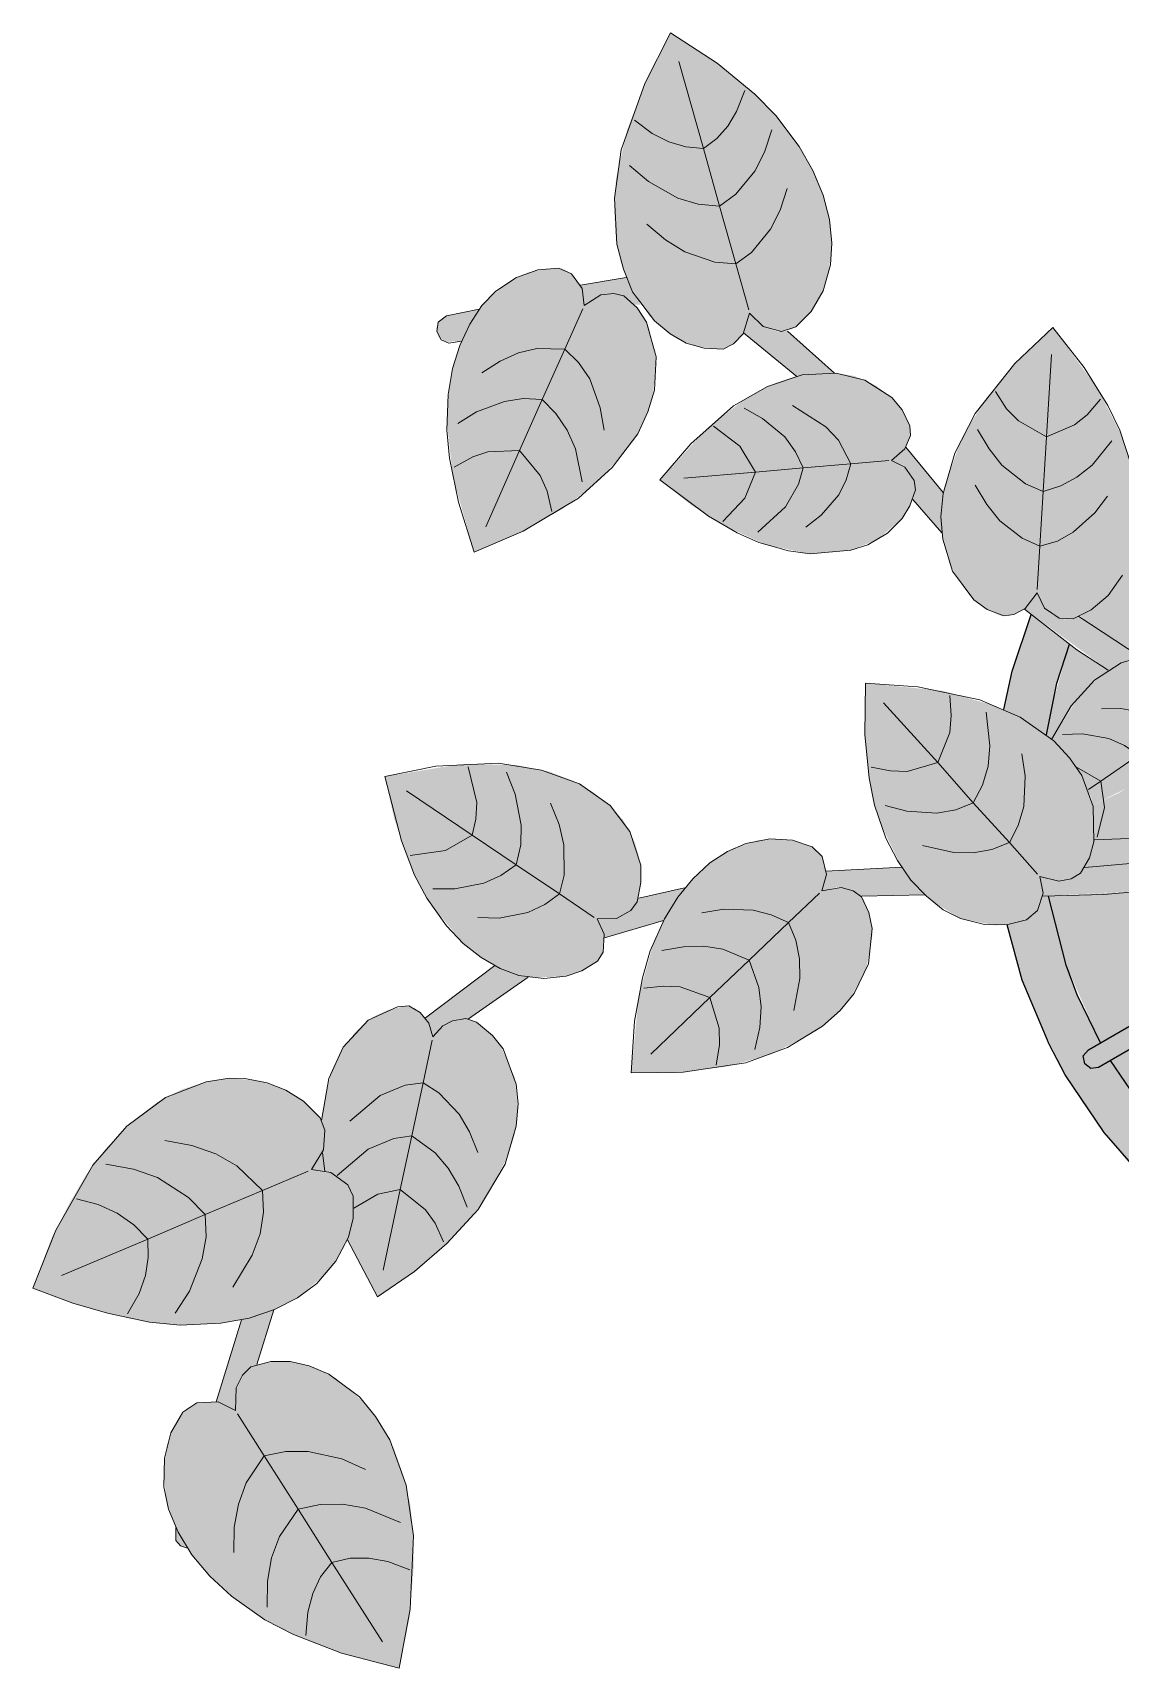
# Model space of a CAD drawing. Header units: metres. Extents: x 0 to 8.79, y -6.64 to 2.65.
# Drawn here: x 2.877 to 3.1123, y -5.9314 to -5.5778 of the extents above; entities that cross this region are included whole.
import ezdxf

# ---------------------------------------------------------------- set-up
doc = ezdxf.new("R2010")
doc.units = ezdxf.units.M
for name, color, linetype, lineweight, true_color in [('VEG-HOJAS', 117, 'Continuous', 18, 0x2e5e38), ('VEG-MACETA', 25, 'Continuous', 25, 0x745440), ('VEG-NERVIOS', 115, 'Continuous', 9, 0x528c5c)]:
    doc.layers.add(name, color=color, linetype=linetype, lineweight=lineweight, true_color=true_color)
doc.layers.add('VEG-RELLENO', color=253, linetype='Continuous', true_color=0x96c896)

# ---------------------------------------------------------------- blocks, each defined once
blk = doc.blocks.new('VEG_Pothos_colgante_PLANTA')
at = {"layer": 'VEG-RELLENO', "true_color": 0x65995e}
h = blk.add_hatch(color=83, dxfattribs=at)
h.dxf.hatch_style = 1
h.paths.add_polyline_path([(-0.185, 0.1678), (-0.1763, 0.1622), (-0.1702, 0.1574), (-0.1668, 0.1545), (-0.1652, 0.153), (-0.1637, 0.1515), (-0.1609, 0.1483), (-0.1561, 0.1415), (-0.1533, 0.1362), (-0.1514, 0.1309), (-0.1503, 0.1256), (-0.1501, 0.1207), (-0.1511, 0.1147), (-0.1531, 0.1097), (-0.1554, 0.1065), (-0.1587, 0.1037), (-0.161, 0.1032), (-0.165, 0.1043), (-0.1679, 0.1072), (-0.1693, 0.1027), (-0.172, 0.1001), (-0.1744, 0.0993), (-0.179, 0.0999), (-0.1828, 0.1013), (-0.1862, 0.1036), (-0.1896, 0.1066), (-0.1939, 0.1134), (-0.1958, 0.1184), (-0.1969, 0.124), (-0.1972, 0.1299), (-0.1968, 0.1362), (-0.1944, 0.1468), (-0.1899, 0.1584)])
h.paths.add_polyline_path([(-0.1663, 0.154), (-0.1669, 0.1475), (-0.1666, 0.1394), (-0.1653, 0.1314), (-0.1628, 0.1235), (-0.1617, 0.1317), (-0.162, 0.1398), (-0.1641, 0.1512), (-0.1644, 0.1522)], flags=0)
at = {"layer": 'VEG-RELLENO', "true_color": 0xced696}
h = blk.add_hatch(color=71, dxfattribs=at)
h.dxf.hatch_style = 1
h.paths.add_polyline_path([(-0.1628, 0.1235), (-0.1653, 0.1314), (-0.1666, 0.1394), (-0.1669, 0.1475), (-0.1663, 0.154), (-0.1644, 0.1522), (-0.1641, 0.1512), (-0.162, 0.1398), (-0.1617, 0.1317)])
at = {"layer": 'VEG-RELLENO', "true_color": 0x5e8f58}
h = blk.add_hatch(color=83, dxfattribs=at)
h.dxf.hatch_style = 1
h.paths.add_polyline_path([(-0.2275, 0.0555), (-0.2321, 0.0718), (-0.2334, 0.0838), (-0.2328, 0.0915), (-0.2317, 0.0969), (-0.2299, 0.1018), (-0.2276, 0.1062), (-0.2249, 0.1099), (-0.2205, 0.1135), (-0.216, 0.1159), (-0.2125, 0.1167), (-0.2084, 0.1168), (-0.2064, 0.1157), (-0.2041, 0.1125), (-0.2037, 0.1088), (-0.2001, 0.1111), (-0.1966, 0.1114), (-0.1944, 0.1105), (-0.1915, 0.1074), (-0.1897, 0.1041), (-0.188, 0.0963), (-0.1889, 0.0889), (-0.1906, 0.0842), (-0.193, 0.0796), (-0.2004, 0.071), (-0.2083, 0.0649), (-0.2184, 0.0593)])
h.paths.add_polyline_path([(-0.2085, 0.0964), (-0.2107, 0.0891), (-0.2117, 0.0816), (-0.2119, 0.0741), (-0.2108, 0.0665), (-0.2085, 0.0738), (-0.2075, 0.0813), (-0.2074, 0.0888)], flags=0)
at = {"layer": 'VEG-RELLENO', "true_color": 0x87a96a}
h = blk.add_hatch(color=63, dxfattribs=at)
h.dxf.hatch_style = 1
h.paths.add_polyline_path([(-0.0491, 0.0128), (-0.0611, 0.0172), (-0.0619, 0.0197), (-0.0633, 0.021), (-0.0658, 0.022), (-0.0689, 0.0219), (-0.0677, 0.0243), (-0.0676, 0.0259), (-0.0475, 0.0184), (-0.0463, 0.0172), (-0.0459, 0.0155), (-0.0469, 0.0135)])
h.paths.add_polyline_path([(-0.0903, 0.03), (-0.1084, 0.0432), (-0.1057, 0.0467), (-0.1044, 0.0438), (-0.1022, 0.0418), (-0.0995, 0.0409), (-0.0967, 0.0416), (-0.0836, 0.033)])
h.paths.add_polyline_path([(-0.1263, 0.0597), (-0.1326, 0.0669), (-0.132, 0.0697), (-0.1329, 0.0721), (-0.1347, 0.0742), (-0.1372, 0.0753), (-0.1341, 0.0782), (-0.126, 0.0684)])
h.paths.add_polyline_path([(-0.1577, 0.0935), (-0.1692, 0.1029), (-0.1679, 0.1072), (-0.1645, 0.1041), (-0.1618, 0.1032), (-0.1597, 0.1033), (-0.1495, 0.0942)])
h.paths.add_polyline_path([(-0.1928, 0.109), (-0.1951, 0.1109), (-0.1973, 0.1114), (-0.2006, 0.1109), (-0.2037, 0.1088), (-0.2045, 0.1132), (-0.1946, 0.1149), (-0.1915, 0.109)])
h.paths.add_polyline_path([(-0.2302, 0.1011), (-0.2338, 0.101), (-0.2352, 0.1021), (-0.2357, 0.104), (-0.235, 0.1056), (-0.2335, 0.1066), (-0.2264, 0.108)])
at = {"layer": 'VEG-RELLENO', "true_color": 0xe08e66}
h = blk.add_hatch(color=11, dxfattribs=at)
h.dxf.hatch_style = 1
h.paths.add_polyline_path([(0.1089, -0.037), (0.1031, -0.0509), (0.0996, -0.0575), (0.0899, -0.0716), (0.0843, -0.0626), (0.0898, -0.0544), (0.0932, -0.0562), (0.0945, -0.056), (0.0955, -0.0549), (0.0953, -0.0527), (0.092, -0.0506), (0.097, -0.0402), (0.1008, -0.0292), (0.111, -0.0302)])
h.paths.add_polyline_path([(0.082, -0.0806), (0.0797, -0.08), (0.0842, -0.0783)])
h.paths.add_polyline_path([(0.0509, -0.1031), (0.037, -0.1089), (0.0224, -0.1128), (0.0075, -0.1148), (-0.0025, -0.1149), (-0.0011, -0.1096), (-0.001, -0.105), (0.0137, -0.1041), (0.0205, -0.103), (0.0338, -0.0994), (0.0464, -0.0942), (0.0525, -0.0909), (0.0629, -0.084), (0.0595, -0.0872), (0.0572, -0.0911), (0.0559, -0.0958), (0.0557, -0.1006)])
h.paths.add_polyline_path([(-0.0472, -0.1048), (-0.0639, -0.0956), (-0.0758, -0.0865), (-0.0865, -0.0758), (-0.0956, -0.0639), (-0.0996, -0.0575), (-0.1062, -0.044), (-0.1089, -0.037), (-0.1122, -0.0251), (-0.1089, -0.0243), (-0.1066, -0.0231), (-0.1053, -0.0213), (-0.1045, -0.0189), (-0.1032, -0.0189), (-0.0994, -0.0338), (-0.097, -0.0402), (-0.092, -0.0506), (-0.0953, -0.0527), (-0.0957, -0.0539), (-0.0954, -0.0551), (-0.0945, -0.056), (-0.0932, -0.0562), (-0.0898, -0.0544), (-0.0833, -0.0639), (-0.0789, -0.0692), (-0.0692, -0.0789), (-0.0583, -0.0873), (-0.0525, -0.0909), (-0.042, -0.0962)])
h.paths.add_polyline_path([(-0.1129, 0.0215), (-0.1111, 0.0298), (-0.107, 0.042), (-0.0987, 0.0356), (-0.1014, 0.0272), (-0.1037, 0.016)])
h.paths.add_polyline_path([(-0.0859, 0.0764), (-0.0758, 0.0865), (-0.0639, 0.0956), (-0.0575, 0.0996), (-0.0453, 0.1056), (-0.0429, 0.1018), (-0.0408, 0.1008), (-0.0382, 0.1005), (-0.0375, 0.098), (-0.0525, 0.0909), (-0.0639, 0.0833), (-0.0742, 0.0742), (-0.0841, 0.0628), (-0.0844, 0.0691)])
h.paths.add_polyline_path([(0, 0.115), (0.015, 0.114), (0.0298, 0.1111), (0.037, 0.1089), (0.0509, 0.1031), (0.0587, 0.0988), (0.0612, 0.0966), (0.057, 0.0882), (0.0464, 0.0942), (0.0338, 0.0994), (0.0205, 0.103), (0.0137, 0.1041), (0.0022, 0.1049), (0.0021, 0.1086), (0.0006, 0.1101), (-0.0008, 0.11), (-0.0019, 0.109), (-0.0022, 0.1049), (-0.0051, 0.1048)])
h.paths.add_polyline_path([(0.0775, 0.0849), (0.0865, 0.0758), (0.0956, 0.0639), (0.1031, 0.0509), (0.1062, 0.044), (0.1107, 0.0312), (0.109, 0.0239), (0.1095, 0.0176), (0.1116, 0.0123), (0.1144, 0.0089), (0.1107, 0.008), (0.1044, 0.0108), (0.103, 0.0205), (0.0994, 0.0338), (0.097, 0.0402), (0.0909, 0.0525), (0.0873, 0.0583), (0.0789, 0.0692), (0.0692, 0.0789), (0.0619, 0.0847), (0.064, 0.0888), (0.0666, 0.0867), (0.0701, 0.0853), (0.0742, 0.0847)])
at = {"layer": 'VEG-RELLENO', "true_color": 0xeadcc2}
h = blk.add_hatch(color=254, dxfattribs=at)
h.dxf.hatch_style = 1
h.paths.add_polyline_path([(0.095, -0.0523), (0.0957, -0.0539), (0.0953, -0.0553), (0.0939, -0.0562), (0.0924, -0.0559), (0.009, -0.0078), (0.0112, -0.0039)])
h.paths.add_polyline_path([(0, -0.0025), (-0.0046, -0.0052), (-0.0061, -0.0035), (-0.0068, -0.0014), (-0.0022, 0.0013), (-0.0022, 0.0066), (0, 0.007), (0.0022, 0.0066), (0.0022, 0.0013), (0.0068, -0.0014), (0.0061, -0.0035), (0.0046, -0.0052)])
h.paths.add_polyline_path([(-0.0924, -0.0559), (-0.0941, -0.0561), (-0.0954, -0.0551), (-0.0957, -0.0534), (-0.0946, -0.0521), (-0.0112, -0.0039), (-0.009, -0.0078)])
h.paths.add_polyline_path([(-0.0022, 0.108), (-0.0016, 0.1096), (0, 0.1102), (0.0016, 0.1096), (0.0022, 0.108), (0.0022, 0.0117), (-0.0022, 0.0117)])
at = {"layer": 'VEG-RELLENO', "true_color": 0x6ca464}
h = blk.add_hatch(color=83, dxfattribs=at)
h.dxf.hatch_style = 1
h.paths.add_polyline_path([(-0.1023, 0.1041), (-0.0925, 0.0907), (-0.0871, 0.0801), (-0.085, 0.0728), (-0.0842, 0.0674), (-0.0841, 0.0622), (-0.0848, 0.0573), (-0.086, 0.053), (-0.0887, 0.0481), (-0.092, 0.0444), (-0.095, 0.0424), (-0.0987, 0.0409), (-0.1009, 0.0412), (-0.1041, 0.0434), (-0.1057, 0.0467), (-0.1083, 0.0433), (-0.1114, 0.0418), (-0.1137, 0.0418), (-0.1175, 0.0437), (-0.1203, 0.0461), (-0.1246, 0.0527), (-0.1263, 0.0598), (-0.1264, 0.0648), (-0.1257, 0.0699), (-0.1219, 0.0804), (-0.1167, 0.0888), (-0.1094, 0.0975)])
h.paths.add_polyline_path([(-0.1013, 0.0595), (-0.1008, 0.0671), (-0.1015, 0.0745), (-0.1031, 0.0817), (-0.1059, 0.0888), (-0.1064, 0.0812), (-0.1056, 0.0738), (-0.1041, 0.0666)], flags=0)
at = {"layer": 'VEG-RELLENO', "true_color": 0x7a5e4a}
h = blk.add_hatch(color=35, dxfattribs=at)
h.dxf.hatch_style = 1
h.paths.add_polyline_path([(0.1008, -0.0292), (0.097, -0.0402), (0.092, -0.0506), (0.0689, -0.0373), (0.0665, -0.0295), (0.0718, -0.0269), (0.0674, -0.0178), (0.0626, -0.0101), (0.0688, -0.0078), (0.0734, -0.0041), (0.0808, -0.0035), (0.08, -0.0068), (0.08, -0.0101), (0.0807, -0.0134), (0.0827, -0.0177), (0.0859, -0.0217), (0.0905, -0.0252), (0.0945, -0.0272)])
h.paths.add_polyline_path([(0.0898, -0.0544), (0.0843, -0.0626), (0.0781, -0.055), (0.0715, -0.0495), (0.0704, -0.0432)])
h.paths.add_polyline_path([(0.0583, -0.0873), (0.0464, -0.0942), (0.0402, -0.097), (0.0272, -0.1014), (0.0137, -0.1041), (-0.001, -0.105), (-0.0018, -0.1009), (-0.003, -0.0981), (-0.0048, -0.0966), (-0.0081, -0.0956), (-0.0068, -0.0816), (0.0031, -0.0726), (0.0082, -0.0746), (0.0143, -0.0761), (0.0214, -0.077), (0.0288, -0.0772), (0.0285, -0.0696), (0.0266, -0.0592), (0.0246, -0.0535), (0.0217, -0.0479), (0.0333, -0.0518), (0.0395, -0.0604), (0.0372, -0.0629), (0.0367, -0.0651), (0.0377, -0.0701), (0.0398, -0.0741), (0.044, -0.0786), (0.0487, -0.0812), (0.0543, -0.0831), (0.0629, -0.084)])
h.paths.add_polyline_path([(-0.0464, -0.0942), (-0.0583, -0.0873), (-0.0692, -0.0789), (-0.0789, -0.0692), (-0.0833, -0.0639), (-0.0898, -0.0544), (-0.0835, -0.0507), (-0.0824, -0.0568), (-0.0723, -0.0542), (-0.0588, -0.0486), (-0.0515, -0.0435), (-0.0469, -0.0388), (-0.0428, -0.0322), (-0.041, -0.0262), (-0.0224, -0.0155), (-0.027, -0.0212), (-0.0297, -0.0277), (-0.0311, -0.0355), (-0.0309, -0.0438), (-0.029, -0.0527), (-0.0257, -0.0615), (-0.0188, -0.0738), (-0.0128, -0.082), (-0.0134, -0.0877), (-0.0156, -0.0865), (-0.019, -0.0856), (-0.0227, -0.0853), (-0.0265, -0.0859), (-0.0305, -0.0871), (-0.0344, -0.0892), (-0.0382, -0.0922), (-0.042, -0.0962)])
h.paths.add_polyline_path([(-0.092, -0.0506), (-0.0994, -0.0338), (-0.1032, -0.0189), (-0.0796, -0.0175), (-0.0821, -0.0236), (-0.0837, -0.0305), (-0.0843, -0.0377), (-0.084, -0.046)])
h.paths.add_polyline_path([(-0.103, 0.0205), (-0.0987, 0.0356), (-0.0903, 0.03), (-0.0943, 0.0269), (-0.0973, 0.0235), (-0.1026, 0.015), (-0.1037, 0.016)])
h.paths.add_polyline_path([(-0.0963, 0.0417), (-0.092, 0.0444), (-0.0887, 0.0481), (-0.0855, 0.0544), (-0.0841, 0.0628), (-0.0742, 0.0742), (-0.0692, 0.0789), (-0.0583, 0.0873), (-0.0464, 0.0942), (-0.0375, 0.098), (-0.0305, 0.0759), (-0.0352, 0.0765), (-0.0414, 0.0766), (-0.0549, 0.0738), (-0.0621, 0.0712), (-0.0604, 0.0672), (-0.0569, 0.0604), (-0.0525, 0.0536), (-0.0483, 0.049), (-0.0436, 0.0452), (-0.0375, 0.0421), (-0.0303, 0.0408), (-0.0239, 0.0419), (-0.0213, 0.0433), (-0.0185, 0.0456), (-0.0133, 0.0328), (-0.0114, 0.0315), (-0.0091, 0.0319), (-0.0079, 0.0335), (-0.0079, 0.0353), (-0.0157, 0.0545), (-0.0142, 0.0558), (-0.0134, 0.0574), (-0.0135, 0.0607), (-0.0142, 0.0635), (-0.0161, 0.0671), (-0.0183, 0.0697), (-0.0232, 0.0732), (-0.0295, 0.0923), (-0.0237, 0.092), (-0.0175, 0.0938), (-0.0113, 0.0977), (-0.0051, 0.1048), (-0.0022, 0.1049), (-0.0022, 0.0117), (-0.006, 0.0104), (-0.0085, 0.0085), (-0.0104, 0.006), (-0.0116, 0.0031), (-0.012, 0), (-0.0112, -0.0039), (-0.0409, -0.0211), (-0.0421, -0.0163), (-0.0441, -0.0127), (-0.0311, -0.0107), (-0.0299, -0.0095), (-0.0296, -0.008), (-0.03, -0.0066), (-0.031, -0.0056), (-0.033, -0.0052), (-0.0534, -0.008), (-0.0547, -0.0056), (-0.0564, -0.0044), (-0.0623, -0.0039), (-0.0689, -0.0061), (-0.0722, -0.0082), (-0.075, -0.0109), (-0.0954, -0.0127), (-0.0933, -0.0067), (-0.0858, -0.0064), (-0.0795, -0.0051), (-0.0738, -0.003), (-0.068, 0.0008), (-0.0645, 0.0045), (-0.0622, 0.0086), (-0.061, 0.0126), (-0.0611, 0.0172), (-0.0491, 0.0128), (-0.0467, 0.0137), (-0.0459, 0.0158), (-0.0464, 0.0175), (-0.0475, 0.0184), (-0.0676, 0.0259), (-0.0685, 0.0294), (-0.072, 0.0319), (-0.0771, 0.0333), (-0.0836, 0.033), (-0.0936, 0.0393)])
h.paths.add_polyline_path([(0.0022, 0.1049), (0.0205, 0.103), (0.0338, 0.0994), (0.0464, 0.0942), (0.057, 0.0882), (0.0488, 0.0737), (0.0463, 0.0786), (0.0434, 0.0826), (0.036, 0.0901), (0.0238, 0.0976), (0.0145, 0.1017), (0.0118, 0.093), (0.0099, 0.0826), (0.0095, 0.0752), (0.0102, 0.068), (0.0119, 0.0616), (0.0155, 0.0547), (0.0192, 0.0505), (0.0244, 0.0472), (0.0158, 0.0425), (0.0098, 0.0373), (0.0058, 0.0314), (0.0034, 0.0252), (0.0028, 0.019), (0.0041, 0.0129), (0.0061, 0.0109), (0.0091, 0.0094), (0.0145, 0.0093), (0.0126, 0.0049), (0.0128, -0.0005), (0.0121, -0.0045), (0.0112, -0.0039), (0.012, 0), (0.0116, 0.0031), (0.0104, 0.006), (0.0085, 0.0085), (0.006, 0.0104), (0.0022, 0.0117)])
h.paths.add_polyline_path([(0.0619, 0.0847), (0.0742, 0.0742), (0.0789, 0.0692), (0.0873, 0.0583), (0.0909, 0.0525), (0.097, 0.0402), (0.1014, 0.0272), (0.1044, 0.0108), (0.0982, 0.0116), (0.0917, 0.0102), (0.0873, 0.007), (0.0866, 0.0032), (0.0782, 0.0022), (0.0809, 0.008), (0.0829, 0.0147), (0.084, 0.0241), (0.0841, 0.033), (0.0838, 0.038), (0.0732, 0.0371), (0.0753, 0.0483), (0.0634, 0.0506), (0.0459, 0.0516), (0.0481, 0.0539), (0.05, 0.0578), (0.0508, 0.0655)])
h.paths.add_polyline_path([(0.0086, -0.0097), (0.0006, -0.0135), (-0.0021, -0.017), (-0.0036, -0.0134), (-0.0064, -0.0109), (-0.0097, -0.0095), (-0.0128, -0.0099), (-0.009, -0.0078), (-0.006, -0.0104), (-0.0031, -0.0116), (0, -0.012), (0.0031, -0.0116), (0.006, -0.0104), (0.009, -0.0078), (0.0099, -0.0083)])
h.paths.add_polyline_path([(0.0049, 0.0049), (0.0068, 0.0018), (0.0068, -0.0014), (0.0022, 0.0013), (0.0022, 0.0066)])
h.paths.add_polyline_path([(-0.0049, 0.0049), (-0.0022, 0.0066), (-0.0022, 0.0013), (-0.0068, -0.0014), (-0.0068, 0.0018)])
h.paths.add_polyline_path([(-0.0018, -0.0068), (-0.0046, -0.0052), (0, -0.0025), (0.0046, -0.0052), (0.0018, -0.0068)])
at = {"layer": 'VEG-RELLENO', "true_color": 0xced696}
h = blk.add_hatch(color=71, dxfattribs=at)
h.dxf.hatch_style = 1
h.paths.add_polyline_path([(-0.2085, 0.0964), (-0.2074, 0.0888), (-0.2075, 0.0813), (-0.2085, 0.0738), (-0.2108, 0.0665), (-0.2119, 0.0741), (-0.2117, 0.0816), (-0.2107, 0.0891)])
at = {"layer": 'VEG-RELLENO', "true_color": 0x63965c}
h = blk.add_hatch(color=83, dxfattribs=at)
h.dxf.hatch_style = 1
h.paths.add_polyline_path([(-0.1873, 0.0711), (-0.177, 0.0824), (-0.1685, 0.0889), (-0.1625, 0.092), (-0.158, 0.0935), (-0.1492, 0.0942), (-0.1453, 0.0936), (-0.1407, 0.0916), (-0.1371, 0.0889), (-0.1349, 0.0863), (-0.1332, 0.0828), (-0.1331, 0.0807), (-0.1346, 0.0773), (-0.1372, 0.0753), (-0.134, 0.0735), (-0.1323, 0.071), (-0.132, 0.069), (-0.1332, 0.0655), (-0.1349, 0.0628), (-0.1401, 0.0583), (-0.146, 0.0559), (-0.1548, 0.0551), (-0.1643, 0.0571), (-0.1738, 0.0614), (-0.1807, 0.0658)])
h.paths.add_polyline_path([(-0.1486, 0.075), (-0.1549, 0.0772), (-0.1613, 0.0783), (-0.1677, 0.0787), (-0.1743, 0.078), (-0.1681, 0.0758), (-0.1617, 0.0747), (-0.1552, 0.0743)], flags=0)
at = {"layer": 'VEG-RELLENO', "true_color": 0xced696}
h = blk.add_hatch(color=71, dxfattribs=at)
h.dxf.hatch_style = 1
h.paths.add_polyline_path([(-0.1013, 0.0595), (-0.1041, 0.0666), (-0.1056, 0.0738), (-0.1064, 0.0812), (-0.1059, 0.0888), (-0.1031, 0.0817), (-0.1015, 0.0745), (-0.1008, 0.0671)])
h = blk.add_hatch(color=71, dxfattribs=at)
h.dxf.hatch_style = 1
h.paths.add_polyline_path([(-0.1504, 0.0746), (-0.1617, 0.0747), (-0.1681, 0.0758), (-0.1743, 0.078), (-0.1677, 0.0787), (-0.1613, 0.0783), (-0.1549, 0.0772), (-0.1486, 0.075)])
at = {"layer": 'VEG-RELLENO', "true_color": 0x65995e}
h = blk.add_hatch(color=83, dxfattribs=at)
h.dxf.hatch_style = 1
h.paths.add_polyline_path([(-0.1026, 0.015), (-0.0964, 0.0247), (-0.091, 0.0296), (-0.0851, 0.0326), (-0.0781, 0.0334), (-0.073, 0.0323), (-0.0685, 0.0294), (-0.0676, 0.0252), (-0.0689, 0.0219), (-0.0658, 0.022), (-0.0623, 0.0202), (-0.0612, 0.0176), (-0.0609, 0.0136), (-0.0618, 0.0096), (-0.0638, 0.0055), (-0.067, 0.0017), (-0.0713, -0.0016), (-0.0752, -0.0036), (-0.0811, -0.0055), (-0.0874, -0.0066), (-0.0933, -0.0067), (-0.0936, 0.0008), (-0.0881, 0.0034), (-0.0827, 0.0067), (-0.0758, 0.0129), (-0.0844, 0.0095), (-0.0941, 0.0027), (-0.0968, 0.0085)])
at = {"layer": 'VEG-RELLENO', "true_color": 0x689e61}
h = blk.add_hatch(color=83, dxfattribs=at)
h.dxf.hatch_style = 1
h.paths.add_polyline_path([(-0.1428, 0.0272), (-0.126, 0.0255), (-0.1146, 0.0222), (-0.1078, 0.0188), (-0.1034, 0.0158), (-0.0998, 0.0123), (-0.0968, 0.0085), (-0.0947, 0.0046), (-0.0933, -0.0008), (-0.0932, -0.0059), (-0.094, -0.0095), (-0.0958, -0.0133), (-0.0976, -0.0148), (-0.1016, -0.0157), (-0.1051, -0.0146), (-0.1045, -0.0188), (-0.1056, -0.022), (-0.1072, -0.0236), (-0.1111, -0.0249), (-0.1147, -0.0252), (-0.1223, -0.0237), (-0.1284, -0.02), (-0.1319, -0.0166), (-0.135, -0.0126), (-0.1398, -0.0028), (-0.1413, 0.0027), (-0.1423, 0.0086), (-0.143, 0.0177)])
h.paths.add_polyline_path([(-0.1107, -0.0025), (-0.1123, 0.0048), (-0.1151, 0.0115), (-0.1185, 0.0179), (-0.1231, 0.0238), (-0.1215, 0.0165), (-0.1187, 0.0098), (-0.1152, 0.0034)], flags=0)
at = {"layer": 'VEG-RELLENO', "true_color": 0xced696}
h = blk.add_hatch(color=71, dxfattribs=at)
h.dxf.hatch_style = 1
h.paths.add_polyline_path([(-0.1107, -0.0025), (-0.1152, 0.0034), (-0.1187, 0.0098), (-0.1215, 0.0165), (-0.1231, 0.0238), (-0.1185, 0.0179), (-0.1151, 0.0115), (-0.1123, 0.0048)])
h = blk.add_hatch(color=71, dxfattribs=at)
h.dxf.hatch_style = 1
h.paths.add_polyline_path([(-0.0758, 0.0129), (-0.0853, 0.005), (-0.0936, 0.0008), (-0.0941, 0.0027), (-0.0871, 0.0079), (-0.0818, 0.0108)])
at = {"layer": 'VEG-RELLENO', "true_color": 0x669b5f}
h = blk.add_hatch(color=83, dxfattribs=at)
h.dxf.hatch_style = 1
h.paths.add_polyline_path([(-0.2468, 0.007), (-0.2302, 0.0097), (-0.2184, 0.0095), (-0.2111, 0.008), (-0.2062, 0.0061), (-0.2019, 0.0037), (-0.1981, 0.0007), (-0.1952, -0.0025), (-0.1927, -0.0073), (-0.1914, -0.0122), (-0.1914, -0.0159), (-0.1922, -0.0201), (-0.1936, -0.022), (-0.1972, -0.0239), (-0.2009, -0.0238), (-0.1993, -0.0276), (-0.1996, -0.031), (-0.2008, -0.0329), (-0.2042, -0.035), (-0.2076, -0.0362), (-0.2151, -0.0365), (-0.2219, -0.0345), (-0.226, -0.0321), (-0.2299, -0.0291), (-0.2367, -0.0208), (-0.2396, -0.016), (-0.2419, -0.0106), (-0.2448, -0.0021)])
h.paths.add_polyline_path([(-0.2127, -0.0189), (-0.2158, -0.0123), (-0.2197, -0.0064), (-0.2244, -0.0009), (-0.2299, 0.0038), (-0.2269, -0.0028), (-0.2229, -0.0088), (-0.2183, -0.0142)], flags=0)
at = {"layer": 'VEG-RELLENO', "true_color": 0xced696}
h = blk.add_hatch(color=71, dxfattribs=at)
h.dxf.hatch_style = 1
h.paths.add_polyline_path([(-0.2127, -0.0189), (-0.2183, -0.0142), (-0.2229, -0.0088), (-0.2269, -0.0028), (-0.2299, 0.0038), (-0.2244, -0.0009), (-0.2197, -0.0064), (-0.2158, -0.0123)])
at = {"layer": 'VEG-RELLENO', "true_color": 0x87a96a}
h = blk.add_hatch(color=63, dxfattribs=at)
h.dxf.hatch_style = 1
h.paths.add_polyline_path([(-0.0441, -0.0127), (-0.0459, -0.0112), (-0.0479, -0.0107), (-0.0507, -0.0109), (-0.0533, -0.0123), (-0.0534, -0.008), (-0.0327, -0.0051), (-0.031, -0.0056), (-0.0299, -0.0069), (-0.0298, -0.0092), (-0.0314, -0.0109)])
h.paths.add_polyline_path([(-0.0796, -0.0175), (-0.1045, -0.0189), (-0.1051, -0.0146), (-0.101, -0.0156), (-0.0976, -0.0148), (-0.0954, -0.0127), (-0.075, -0.0109)])
h.paths.add_polyline_path([(-0.13, -0.0186), (-0.1437, -0.0189), (-0.1455, -0.0177), (-0.1487, -0.0169), (-0.1523, -0.0177), (-0.1514, -0.0135), (-0.135, -0.0126)])
h.paths.add_polyline_path([(-0.1865, -0.0241), (-0.1993, -0.0279), (-0.2009, -0.0238), (-0.1967, -0.0237), (-0.1936, -0.022), (-0.1919, -0.0193), (-0.182, -0.0171)])
h.paths.add_polyline_path([(-0.2158, -0.0364), (-0.2287, -0.0454), (-0.2308, -0.0454), (-0.2339, -0.0466), (-0.2364, -0.0493), (-0.238, -0.0452), (-0.223, -0.0339)])
h.paths.add_polyline_path([(-0.2708, -0.1083), (-0.2745, -0.1201), (-0.2771, -0.1217), (-0.279, -0.1252), (-0.2791, -0.1301), (-0.2833, -0.1282), (-0.2778, -0.1105)])
h.paths.add_polyline_path([(-0.2897, -0.1598), (-0.291, -0.1593), (-0.292, -0.1582), (-0.292, -0.1554)])
h.paths.add_polyline_path([(-0.2627, -0.078), (-0.2603, -0.0744), (-0.2598, -0.0783)])
at = {"layer": 'VEG-RELLENO', "true_color": 0x61935a}
h = blk.add_hatch(color=83, dxfattribs=at)
h.dxf.hatch_style = 1
h.paths.add_polyline_path([(-0.1935, -0.0571), (-0.1919, -0.0405), (-0.1887, -0.029), (-0.1854, -0.0221), (-0.1824, -0.0177), (-0.179, -0.0139), (-0.1752, -0.0108), (-0.1714, -0.0085), (-0.1661, -0.0068), (-0.1611, -0.0065), (-0.1575, -0.0071), (-0.1537, -0.0086), (-0.1522, -0.0103), (-0.1513, -0.0142), (-0.1523, -0.0177), (-0.1481, -0.017), (-0.1449, -0.018), (-0.1432, -0.0196), (-0.1418, -0.0235), (-0.1413, -0.0272), (-0.1427, -0.0348), (-0.1462, -0.0412), (-0.1495, -0.0448), (-0.1534, -0.048), (-0.1633, -0.0531), (-0.1727, -0.0557), (-0.1839, -0.0571)])
h.paths.add_polyline_path([(-0.1567, -0.0318), (-0.1635, -0.0351), (-0.1695, -0.0393), (-0.175, -0.0442), (-0.1798, -0.05), (-0.173, -0.0468), (-0.167, -0.0425), (-0.1615, -0.0377)], flags=0)
at = {"layer": 'VEG-RELLENO', "true_color": 0xced696}
h = blk.add_hatch(color=71, dxfattribs=at)
h.dxf.hatch_style = 1
h.paths.add_polyline_path([(-0.1567, -0.0318), (-0.1615, -0.0377), (-0.167, -0.0425), (-0.173, -0.0468), (-0.1798, -0.05), (-0.175, -0.0442), (-0.1695, -0.0393), (-0.1635, -0.0351)])
at = {"layer": 'VEG-RELLENO', "true_color": 0x6da565}
h = blk.add_hatch(color=83, dxfattribs=at)
h.dxf.hatch_style = 1
h.paths.add_polyline_path([(-0.2484, -0.1055), (-0.2549, -0.0932), (-0.2536, -0.0872), (-0.2539, -0.0828), (-0.256, -0.0802), (-0.2598, -0.0783), (-0.2603, -0.0744), (-0.2598, -0.0704), (-0.2605, -0.0666), (-0.2584, -0.0568), (-0.2565, -0.0527), (-0.2532, -0.0482), (-0.2494, -0.045), (-0.2462, -0.0435), (-0.2423, -0.0426), (-0.2403, -0.0431), (-0.2375, -0.0458), (-0.2364, -0.0493), (-0.2334, -0.0463), (-0.2301, -0.0453), (-0.2278, -0.0457), (-0.2244, -0.0481), (-0.2219, -0.0509), (-0.2187, -0.0581), (-0.218, -0.0654), (-0.2187, -0.0703), (-0.2202, -0.0752), (-0.2255, -0.085), (-0.2319, -0.0925), (-0.2404, -0.1)])
h.paths.add_polyline_path([(-0.236, -0.0627), (-0.2387, -0.0698), (-0.2401, -0.0771), (-0.2407, -0.0845), (-0.2401, -0.0921), (-0.2375, -0.085), (-0.236, -0.0777), (-0.2354, -0.0703)], flags=0)
at = {"layer": 'VEG-RELLENO', "true_color": 0x65995e}
h = blk.add_hatch(color=83, dxfattribs=at)
h.dxf.hatch_style = 1
h.paths.add_polyline_path([(-0.323, -0.1036), (-0.3189, -0.0928), (-0.315, -0.0852), (-0.3113, -0.0789), (-0.3072, -0.0735), (-0.301, -0.0672), (-0.296, -0.0634), (-0.2908, -0.0607), (-0.2855, -0.059), (-0.2804, -0.0582), (-0.2739, -0.0588), (-0.2682, -0.0608), (-0.2644, -0.0632), (-0.2608, -0.0668), (-0.2598, -0.0695), (-0.2603, -0.0744), (-0.2627, -0.078), (-0.2579, -0.0789), (-0.2548, -0.0813), (-0.2537, -0.0837), (-0.2537, -0.0885), (-0.2547, -0.0926), (-0.2566, -0.0965), (-0.2593, -0.1003), (-0.2657, -0.1057), (-0.2707, -0.1082), (-0.2762, -0.1101), (-0.2823, -0.1112), (-0.2889, -0.1116), (-0.2955, -0.1113), (-0.3024, -0.1101), (-0.3127, -0.1074)])
h.paths.add_polyline_path([(-0.2784, -0.079), (-0.2867, -0.0815), (-0.2943, -0.0852), (-0.3014, -0.0897), (-0.3079, -0.0955), (-0.2996, -0.093), (-0.292, -0.0893), (-0.2849, -0.0848)], flags=0)
at = {"layer": 'VEG-RELLENO', "true_color": 0xced696}
h = blk.add_hatch(color=71, dxfattribs=at)
h.dxf.hatch_style = 1
h.paths.add_polyline_path([(-0.236, -0.0627), (-0.2354, -0.0703), (-0.236, -0.0777), (-0.2375, -0.085), (-0.2401, -0.0921), (-0.2407, -0.0845), (-0.2401, -0.0771), (-0.2387, -0.0698)])
h = blk.add_hatch(color=71, dxfattribs=at)
h.dxf.hatch_style = 1
h.paths.add_polyline_path([(-0.2784, -0.079), (-0.2849, -0.0848), (-0.292, -0.0893), (-0.2996, -0.093), (-0.3079, -0.0955), (-0.3014, -0.0897), (-0.2943, -0.0852), (-0.2867, -0.0815)])
at = {"layer": 'VEG-RELLENO', "true_color": 0x609259}
h = blk.add_hatch(color=83, dxfattribs=at)
h.dxf.hatch_style = 1
h.paths.add_polyline_path([(-0.2437, -0.1858), (-0.2544, -0.1831), (-0.2623, -0.1803), (-0.2688, -0.1775), (-0.2746, -0.1741), (-0.2817, -0.1688), (-0.2861, -0.1644), (-0.2896, -0.1597), (-0.2923, -0.1547), (-0.294, -0.1498), (-0.2947, -0.1434), (-0.294, -0.1376), (-0.2925, -0.1336), (-0.2898, -0.1297), (-0.2875, -0.1284), (-0.2829, -0.1282), (-0.2791, -0.1301), (-0.279, -0.1252), (-0.2771, -0.1217), (-0.2749, -0.1202), (-0.2702, -0.1194), (-0.2659, -0.1197), (-0.2618, -0.1209), (-0.2575, -0.123), (-0.2511, -0.1285), (-0.2477, -0.133), (-0.2449, -0.1382), (-0.2428, -0.1441), (-0.2413, -0.1505), (-0.2406, -0.1572), (-0.2406, -0.1642), (-0.2415, -0.1749)])
h.paths.add_polyline_path([(-0.2634, -0.1379), (-0.2631, -0.1466), (-0.2614, -0.155), (-0.2588, -0.1631), (-0.2548, -0.1708), (-0.2551, -0.1621), (-0.2568, -0.1537), (-0.2594, -0.1456)], flags=0)
at = {"layer": 'VEG-RELLENO', "true_color": 0xced696}
h = blk.add_hatch(color=71, dxfattribs=at)
h.dxf.hatch_style = 1
h.paths.add_polyline_path([(-0.2634, -0.1379), (-0.2594, -0.1456), (-0.2568, -0.1537), (-0.2551, -0.1621), (-0.2548, -0.1708), (-0.2588, -0.1631), (-0.2614, -0.155), (-0.2631, -0.1466)])
at = {"layer": 'VEG-HOJAS'}
for points in [[(-0.185, 0.1678), (-0.1749, 0.1612), (-0.1668, 0.1545), (-0.1622, 0.1499), (-0.1572, 0.1432), (-0.1542, 0.138), (-0.152, 0.1327), (-0.1506, 0.1274), (-0.1501, 0.1223), (-0.1504, 0.1176), (-0.152, 0.112), (-0.1546, 0.1075), (-0.1579, 0.1042), (-0.161, 0.1032), (-0.165, 0.1043), (-0.1679, 0.1072), (-0.1693, 0.1027), (-0.1714, 0.1005), (-0.1736, 0.0994), (-0.1777, 0.0996), (-0.1816, 0.1007), (-0.1851, 0.1027), (-0.1885, 0.1055), (-0.1932, 0.1118), (-0.1952, 0.1167), (-0.1966, 0.1221), (-0.1971, 0.132), (-0.1957, 0.1425), (-0.1906, 0.1568)], [(-0.2275, 0.0555), (-0.2309, 0.0663), (-0.2328, 0.0758), (-0.2334, 0.0819), (-0.2331, 0.0896), (-0.2322, 0.0952), (-0.2306, 0.1002), (-0.2284, 0.1048), (-0.2258, 0.1088), (-0.2228, 0.1119), (-0.2183, 0.1149), (-0.2137, 0.1165), (-0.2092, 0.1169), (-0.2064, 0.1157), (-0.2041, 0.1125), (-0.2037, 0.1088), (-0.2001, 0.1111), (-0.1973, 0.1114), (-0.1951, 0.1109), (-0.1922, 0.1083), (-0.1902, 0.1052), (-0.1881, 0.0977), (-0.1885, 0.0905), (-0.1899, 0.0858), (-0.1921, 0.0811), (-0.1976, 0.0738), (-0.2049, 0.0672), (-0.2169, 0.06)], [(-0.1873, 0.0711), (-0.1806, 0.0789), (-0.1714, 0.0871), (-0.164, 0.0913), (-0.1565, 0.0938), (-0.1492, 0.0942), (-0.143, 0.0927), (-0.1371, 0.0889), (-0.1349, 0.0863), (-0.1332, 0.0828), (-0.1331, 0.0807), (-0.1343, 0.0778), (-0.1372, 0.0753), (-0.1343, 0.0739), (-0.1323, 0.071), (-0.132, 0.069), (-0.1332, 0.0655), (-0.1349, 0.0628), (-0.1381, 0.0596), (-0.1423, 0.0571), (-0.146, 0.0559), (-0.1548, 0.0551), (-0.1595, 0.0558), (-0.1659, 0.0576), (-0.1706, 0.0597), (-0.1768, 0.0633)], [(-0.1428, 0.0272), (-0.1315, 0.0264), (-0.1181, 0.0236), (-0.1094, 0.0198), (-0.1021, 0.0147), (-0.0987, 0.011), (-0.096, 0.0072), (-0.0936, 0.0005), (-0.0934, -0.0071), (-0.0944, -0.0106), (-0.0963, -0.0139), (-0.0983, -0.0151), (-0.101, -0.0156), (-0.1051, -0.0146), (-0.1044, -0.0182), (-0.1056, -0.022), (-0.108, -0.024), (-0.1123, -0.0251), (-0.1171, -0.025), (-0.1223, -0.0237), (-0.126, -0.0218), (-0.1296, -0.0189), (-0.133, -0.0154), (-0.1359, -0.0112), (-0.1384, -0.0063), (-0.1409, 0.0008), (-0.142, 0.0066), (-0.143, 0.0161)], [(-0.2468, 0.007), (-0.2358, 0.0092), (-0.2222, 0.0099), (-0.2129, 0.0084), (-0.2047, 0.0054), (-0.1981, 0.0007), (-0.1938, -0.0049), (-0.1914, -0.0122), (-0.1914, -0.0159), (-0.1922, -0.0201), (-0.1936, -0.022), (-0.1967, -0.0237), (-0.2009, -0.0238), (-0.1994, -0.0271), (-0.1996, -0.031), (-0.2008, -0.0329), (-0.2042, -0.035), (-0.2076, -0.0362), (-0.2124, -0.0367), (-0.2178, -0.036), (-0.2219, -0.0345), (-0.226, -0.0321), (-0.2299, -0.0291), (-0.2335, -0.0253), (-0.2377, -0.0193), (-0.2404, -0.0143), (-0.2432, -0.0069)], [(-0.1935, -0.0571), (-0.1928, -0.0459), (-0.1911, -0.0365), (-0.1894, -0.0307), (-0.1863, -0.0238), (-0.1834, -0.0191), (-0.1802, -0.0151), (-0.1765, -0.0117), (-0.1727, -0.0092), (-0.1687, -0.0075), (-0.1635, -0.0065), (-0.1586, -0.0068), (-0.1544, -0.0082), (-0.1522, -0.0103), (-0.1513, -0.0142), (-0.1523, -0.0177), (-0.1481, -0.017), (-0.1455, -0.0177), (-0.1437, -0.019), (-0.1421, -0.0224), (-0.1414, -0.0259), (-0.1422, -0.0335), (-0.1453, -0.0399), (-0.1483, -0.0436), (-0.1521, -0.047), (-0.1597, -0.0516), (-0.1687, -0.0549), (-0.1823, -0.0569)], [(-0.323, -0.1036), (-0.318, -0.0911), (-0.31, -0.077), (-0.3026, -0.0686), (-0.2943, -0.0624), (-0.2855, -0.059), (-0.2804, -0.0582), (-0.2771, -0.0583), (-0.2723, -0.0592), (-0.2682, -0.0608), (-0.2644, -0.0632), (-0.2608, -0.0668), (-0.2598, -0.0695), (-0.2601, -0.0737), (-0.2627, -0.078), (-0.2585, -0.0786), (-0.2548, -0.0813), (-0.2537, -0.0837), (-0.2537, -0.0885), (-0.2547, -0.0926), (-0.2574, -0.0978), (-0.2615, -0.1026), (-0.2657, -0.1057), (-0.2707, -0.1082), (-0.2762, -0.1101), (-0.2823, -0.1112), (-0.2911, -0.1116), (-0.2977, -0.111), (-0.3068, -0.109), (-0.3143, -0.1069)], [(-0.2437, -0.1858), (-0.2562, -0.1825), (-0.2666, -0.1785), (-0.2728, -0.1753), (-0.28, -0.1702), (-0.2847, -0.1659), (-0.2886, -0.1613), (-0.2915, -0.1564), (-0.2936, -0.1514), (-0.2946, -0.1466), (-0.2945, -0.1404), (-0.2931, -0.1349), (-0.2905, -0.1304), (-0.2875, -0.1284), (-0.2829, -0.1282), (-0.2791, -0.1301), (-0.279, -0.1252), (-0.2776, -0.1224), (-0.2758, -0.1206), (-0.2715, -0.1195), (-0.2673, -0.1195), (-0.2632, -0.1204), (-0.2589, -0.1222), (-0.2523, -0.1271), (-0.2488, -0.1314), (-0.2457, -0.1364), (-0.2422, -0.1462), (-0.2406, -0.1572), (-0.2413, -0.173)]]:
    blk.add_lwpolyline(points, close=True, dxfattribs=at)
for points in [[(-0.2045, 0.1132), (-0.1946, 0.1149)], [(-0.2302, 0.1011), (-0.233, 0.1007), (-0.2346, 0.1014), (-0.2356, 0.1032), (-0.2353, 0.1052), (-0.2335, 0.1066), (-0.2264, 0.108)], [(-0.1577, 0.0935), (-0.1692, 0.1029)], [(-0.1597, 0.1033), (-0.1495, 0.0942)], [(-0.0872, 0.0505), (-0.0903, 0.0461), (-0.094, 0.043), (-0.0979, 0.0411), (-0.1009, 0.0412), (-0.1041, 0.0434), (-0.1057, 0.0467), (-0.1083, 0.0433), (-0.1107, 0.042), (-0.1129, 0.0417), (-0.1165, 0.0431), (-0.1194, 0.0452), (-0.124, 0.0514), (-0.1261, 0.0583), (-0.1265, 0.0631), (-0.126, 0.0682), (-0.1235, 0.0769), (-0.1191, 0.0855), (-0.1105, 0.0963), (-0.1023, 0.1041), (-0.0955, 0.0954), (-0.0904, 0.0872), (-0.0878, 0.0819), (-0.0854, 0.0746)], [(-0.1341, 0.0782), (-0.126, 0.0684)], [(-0.1263, 0.0597), (-0.1326, 0.0669)], [(-0.0903, 0.03), (-0.0971, 0.0344), (-0.1084, 0.0432)], [(-0.0967, 0.0416), (-0.0836, 0.033)], [(-0.1026, 0.015), (-0.0983, 0.0223), (-0.0933, 0.0278), (-0.0875, 0.0316), (-0.0816, 0.0333), (-0.075, 0.033), (-0.0696, 0.0304), (-0.0682, 0.0288), (-0.0676, 0.0263), (-0.0677, 0.0243), (-0.0689, 0.0219), (-0.0653, 0.0219), (-0.0628, 0.0206), (-0.0616, 0.0191), (-0.0609, 0.0147), (-0.0618, 0.0096), (-0.0645, 0.0045), (-0.068, 0.0008), (-0.0738, -0.003), (-0.0795, -0.0051), (-0.0858, -0.0064), (-0.0933, -0.0067)], [(-0.1514, -0.0135), (-0.135, -0.0126)], [(-0.0954, -0.0127), (-0.075, -0.0109)], [(-0.1919, -0.0193), (-0.182, -0.0171)], [(-0.0796, -0.0175), (-0.0913, -0.0185), (-0.1045, -0.0189)], [(-0.13, -0.0186), (-0.1437, -0.0189)], [(-0.1865, -0.0241), (-0.1993, -0.0279)], [(-0.238, -0.0452), (-0.223, -0.0339)], [(-0.2158, -0.0364), (-0.2287, -0.0454)], [(-0.2605, -0.0674), (-0.2589, -0.0583), (-0.2558, -0.0515), (-0.2504, -0.0457), (-0.2441, -0.0428), (-0.2416, -0.0426), (-0.2392, -0.044), (-0.2373, -0.0463), (-0.2364, -0.0493), (-0.2343, -0.0469), (-0.2322, -0.0458), (-0.2293, -0.0453), (-0.227, -0.0461), (-0.2235, -0.049), (-0.2212, -0.0519), (-0.2184, -0.0595), (-0.218, -0.0638), (-0.2184, -0.0686), (-0.2208, -0.0768), (-0.2266, -0.0866), (-0.2334, -0.094), (-0.2404, -0.1), (-0.2484, -0.1055), (-0.2549, -0.0932)], [(-0.2598, -0.0783), (-0.2603, -0.0744)], [(-0.2708, -0.1083), (-0.2745, -0.1201)], [(-0.2833, -0.1282), (-0.2778, -0.1105)], [(-0.2895, -0.1598), (-0.291, -0.1593), (-0.292, -0.1582), (-0.292, -0.1554)]]:
    blk.add_lwpolyline(points, dxfattribs=at)
at = {"layer": 'VEG-MACETA'}
for points in [[(-0.1129, 0.0215), (-0.1111, 0.0298), (-0.107, 0.042)], [(-0.1037, 0.016), (-0.1014, 0.0272), (-0.0987, 0.0356)], [(-0.009, -0.0078), (-0.0924, -0.0559), (-0.0941, -0.0561), (-0.0954, -0.0551), (-0.0957, -0.0534), (-0.0946, -0.0521), (-0.0112, -0.0039)], [(-0.092, -0.0506), (-0.097, -0.0402), (-0.0994, -0.0338), (-0.1032, -0.0189)], [(-0.0472, -0.1048), (-0.0575, -0.0996), (-0.07, -0.0912), (-0.0813, -0.0813), (-0.0912, -0.07), (-0.0996, -0.0575), (-0.1031, -0.0509), (-0.1089, -0.037), (-0.1122, -0.0251)], [(-0.042, -0.0962), (-0.0525, -0.0909), (-0.0583, -0.0873), (-0.0692, -0.0789), (-0.0789, -0.0692), (-0.0833, -0.0639), (-0.0898, -0.0544)]]:
    blk.add_lwpolyline(points, dxfattribs=at)
at = {"layer": 'VEG-NERVIOS'}
for points in [[(-0.1779, 0.1428), (-0.1832, 0.1616)], [(-0.1779, 0.1428), (-0.175, 0.1449), (-0.1726, 0.1476), (-0.1707, 0.1508), (-0.1689, 0.1553)], [(-0.1779, 0.1428), (-0.1817, 0.1431), (-0.1854, 0.1442), (-0.189, 0.146), (-0.1928, 0.1489)], [(-0.1744, 0.1303), (-0.1709, 0.1329), (-0.1668, 0.1379), (-0.1647, 0.142), (-0.1631, 0.1468)], [(-0.1744, 0.1303), (-0.1779, 0.1428)], [(-0.1744, 0.1303), (-0.179, 0.1307), (-0.1834, 0.132), (-0.1898, 0.1356), (-0.1939, 0.1391)], [(-0.1709, 0.1178), (-0.1675, 0.1203), (-0.1634, 0.1253), (-0.1613, 0.1294), (-0.1598, 0.1341)], [(-0.1709, 0.1178), (-0.1744, 0.1303)], [(-0.1709, 0.1178), (-0.1754, 0.1182), (-0.1819, 0.1204), (-0.1861, 0.123), (-0.1901, 0.1264)], [(-0.1681, 0.1079), (-0.1709, 0.1178)], [(-0.204, 0.1081), (-0.2079, 0.0994)], [(-0.2079, 0.0994), (-0.2139, 0.0995), (-0.2179, 0.0986), (-0.2219, 0.0968), (-0.2258, 0.0943)], [(-0.2079, 0.0994), (-0.2128, 0.0885)], [(-0.2079, 0.0994), (-0.2049, 0.0965), (-0.2025, 0.093), (-0.2002, 0.0867), (-0.1994, 0.0819)], [(-0.1037, 0.0804), (-0.1026, 0.0982)], [(-0.2128, 0.0885), (-0.2169, 0.0887), (-0.2209, 0.0881), (-0.227, 0.0858), (-0.231, 0.0833)], [(-0.2128, 0.0885), (-0.2177, 0.0775)], [(-0.2128, 0.0885), (-0.2098, 0.0855), (-0.2074, 0.0819), (-0.2056, 0.0778), (-0.2041, 0.0707)], [(-0.1037, 0.0804), (-0.1097, 0.0839), (-0.1123, 0.0865), (-0.1147, 0.0902)], [(-0.1037, 0.0804), (-0.0976, 0.083), (-0.0949, 0.0852), (-0.092, 0.0886)], [(-0.1563, 0.0737), (-0.158, 0.0772), (-0.1603, 0.0804), (-0.1651, 0.0844), (-0.1691, 0.0866)], [(-0.146, 0.0746), (-0.1487, 0.0797), (-0.1514, 0.0826), (-0.1586, 0.0872)], [(-0.1666, 0.0728), (-0.17, 0.0784), (-0.1757, 0.0827)], [(-0.1044, 0.0686), (-0.1082, 0.0703), (-0.1133, 0.0743), (-0.1161, 0.0778), (-0.1186, 0.082)], [(-0.1044, 0.0686), (-0.1037, 0.0804)], [(-0.1044, 0.0686), (-0.1006, 0.0698), (-0.0971, 0.0717), (-0.0938, 0.0743), (-0.0895, 0.0796)], [(-0.2177, 0.0775), (-0.2245, 0.0772), (-0.2278, 0.0761), (-0.2318, 0.0739)], [(-0.2177, 0.0775), (-0.225, 0.061)], [(-0.2177, 0.0775), (-0.2132, 0.0721), (-0.2117, 0.0687), (-0.2107, 0.0643)], [(-0.146, 0.0746), (-0.1563, 0.0737)], [(-0.146, 0.0746), (-0.147, 0.0711), (-0.1486, 0.0679), (-0.1524, 0.0635), (-0.1557, 0.0609)], [(-0.1378, 0.0753), (-0.146, 0.0746)], [(-0.1666, 0.0728), (-0.1821, 0.0715)], [(-0.1666, 0.0728), (-0.1689, 0.0672), (-0.1737, 0.0621)], [(-0.1563, 0.0737), (-0.1666, 0.0728)], [(-0.1563, 0.0737), (-0.1573, 0.0702), (-0.1601, 0.0653), (-0.1661, 0.0598)], [(-0.1051, 0.0568), (-0.1089, 0.0585), (-0.1138, 0.0623), (-0.1166, 0.0658), (-0.1191, 0.07)], [(-0.1051, 0.0568), (-0.1044, 0.0686)], [(-0.1051, 0.0568), (-0.1013, 0.0579), (-0.0979, 0.0598), (-0.0932, 0.064), (-0.0905, 0.0676)], [(-0.1057, 0.0474), (-0.1051, 0.0568)], [(-0.1272, 0.01), (-0.1389, 0.0229)], [(-0.1272, 0.01), (-0.1246, 0.0165), (-0.1243, 0.0202), (-0.1246, 0.0245)], [(-0.0757, 0.0171), (-0.0787, 0.0192), (-0.082, 0.0207), (-0.0876, 0.0217), (-0.0918, 0.0216)], [(-0.1195, 0.0013), (-0.1175, 0.0051), (-0.1163, 0.0092), (-0.1159, 0.0136), (-0.1167, 0.0209)], [(-0.0838, 0.0116), (-0.0868, 0.0137), (-0.0902, 0.0152), (-0.0959, 0.0162), (-0.1002, 0.0161)], [(-0.1117, -0.0073), (-0.1098, -0.0036), (-0.1086, 0.0005), (-0.1083, 0.0071), (-0.109, 0.0119)], [(-0.0838, 0.0116), (-0.0919, 0.006)], [(-0.2279, -0.0057), (-0.2271, -0.0022), (-0.2269, 0.0014), (-0.2288, 0.0091)], [(-0.2184, -0.0121), (-0.2174, -0.0078), (-0.2173, -0.0035), (-0.2186, 0.0032), (-0.2205, 0.0079)], [(-0.1272, 0.01), (-0.1338, 0.0081), (-0.1374, 0.0082), (-0.1416, 0.009)], [(-0.1195, 0.0013), (-0.1272, 0.01)], [(-0.0919, 0.006), (-0.0972, 0.009)], [(-0.2279, -0.0057), (-0.2421, 0.0039)], [(-0.0919, 0.006), (-0.0946, 0.0042)], [(-0.0919, 0.006), (-0.0911, 0.0003), (-0.0927, -0.0061)], [(-0.209, -0.0184), (-0.208, -0.0143), (-0.2081, -0.0078), (-0.2091, -0.0034), (-0.211, 0.0012)], [(-0.1195, 0.0013), (-0.1233, -0.0002), (-0.1274, -0.0009), (-0.1339, -0.0005), (-0.1386, 0.0007)], [(-0.1117, -0.0073), (-0.1195, 0.0013)], [(-0.2279, -0.0057), (-0.2337, -0.009), (-0.2413, -0.0101)], [(-0.2184, -0.0121), (-0.2279, -0.0057)], [(-0.1117, -0.0073), (-0.1155, -0.0088), (-0.1195, -0.0095), (-0.1237, -0.0094), (-0.1305, -0.0079)], [(-0.1056, -0.0141), (-0.1117, -0.0073)], [(-0.2184, -0.0121), (-0.2217, -0.0144), (-0.2254, -0.0161), (-0.2317, -0.0173), (-0.2364, -0.0173)], [(-0.209, -0.0184), (-0.2184, -0.0121)], [(-0.209, -0.0184), (-0.2122, -0.0207), (-0.2159, -0.0224), (-0.2221, -0.0236), (-0.2267, -0.0235)], [(-0.2015, -0.0235), (-0.209, -0.0184)], [(-0.1528, -0.0182), (-0.1595, -0.0246)], [(-0.1595, -0.0246), (-0.1632, -0.0229), (-0.1671, -0.0219), (-0.1735, -0.0217), (-0.1782, -0.0225)], [(-0.1595, -0.0246), (-0.168, -0.0327)], [(-0.1595, -0.0246), (-0.1579, -0.0284), (-0.1571, -0.0324), (-0.157, -0.0367), (-0.1583, -0.0436)], [(-0.168, -0.0327), (-0.1737, -0.0303), (-0.1778, -0.0297), (-0.1822, -0.0298), (-0.1869, -0.0306)], [(-0.168, -0.0327), (-0.1765, -0.0408)], [(-0.168, -0.0327), (-0.1659, -0.0386), (-0.1654, -0.0428), (-0.1657, -0.0473), (-0.1668, -0.052)], [(-0.1765, -0.0408), (-0.1829, -0.0385), (-0.1865, -0.0383), (-0.1908, -0.0388)], [(-0.1765, -0.0408), (-0.1893, -0.053)], [(-0.1765, -0.0408), (-0.1745, -0.0474), (-0.1744, -0.051), (-0.1751, -0.0554)], [(-0.2366, -0.05), (-0.2385, -0.0592)], [(-0.2385, -0.0592), (-0.2424, -0.0597), (-0.2478, -0.062), (-0.2544, -0.0675)], [(-0.2385, -0.0592), (-0.241, -0.0707)], [(-0.2385, -0.0592), (-0.2351, -0.0614), (-0.2307, -0.066), (-0.2285, -0.0698), (-0.2267, -0.0743)], [(-0.241, -0.0707), (-0.2449, -0.0713), (-0.2504, -0.0736), (-0.2571, -0.0793)], [(-0.241, -0.0707), (-0.2435, -0.0823)], [(-0.241, -0.0707), (-0.2359, -0.0744), (-0.2331, -0.0777), (-0.2308, -0.0816), (-0.229, -0.0861)], [(-0.2733, -0.0825), (-0.2788, -0.0772), (-0.2834, -0.0746), (-0.2886, -0.0728), (-0.2944, -0.0717)], [(-0.2857, -0.0877), (-0.2893, -0.084), (-0.296, -0.0797), (-0.3012, -0.0779), (-0.3072, -0.0768)], [(-0.2634, -0.0783), (-0.2733, -0.0825)], [(-0.2981, -0.093), (-0.3011, -0.0899), (-0.3047, -0.0874), (-0.3088, -0.0855), (-0.3135, -0.0843)], [(-0.2733, -0.0825), (-0.2857, -0.0877)], [(-0.2733, -0.0825), (-0.2731, -0.0872), (-0.2738, -0.0919), (-0.2755, -0.0965), (-0.2797, -0.1034)], [(-0.2435, -0.0823), (-0.2483, -0.0833), (-0.2535, -0.0863)], [(-0.2435, -0.0823), (-0.2472, -0.0997)], [(-0.2435, -0.0823), (-0.238, -0.0867), (-0.2359, -0.0896), (-0.2341, -0.0936)], [(-0.2857, -0.0877), (-0.2981, -0.093)], [(-0.2857, -0.0877), (-0.2855, -0.0925), (-0.2863, -0.0973), (-0.2891, -0.1043), (-0.2922, -0.109)], [(-0.2981, -0.093), (-0.3168, -0.1009)], [(-0.2981, -0.093), (-0.298, -0.097), (-0.2986, -0.1009), (-0.3, -0.1048), (-0.3025, -0.1092)], [(-0.2787, -0.1308), (-0.2729, -0.1399)], [(-0.2729, -0.1399), (-0.2768, -0.1457), (-0.2785, -0.1503), (-0.2794, -0.1553), (-0.2795, -0.1608)], [(-0.2729, -0.1399), (-0.2682, -0.1389), (-0.2634, -0.1389), (-0.2561, -0.1405), (-0.251, -0.1428)], [(-0.2729, -0.1399), (-0.2656, -0.1514)], [(-0.2656, -0.1514), (-0.2696, -0.1573), (-0.2713, -0.1619), (-0.2722, -0.167), (-0.2723, -0.1726)], [(-0.2656, -0.1514), (-0.2608, -0.1504), (-0.256, -0.1503), (-0.251, -0.1512), (-0.2434, -0.1543)], [(-0.2656, -0.1514), (-0.2583, -0.1629)], [(-0.2583, -0.1629), (-0.2543, -0.162), (-0.2503, -0.162), (-0.2462, -0.1627), (-0.2414, -0.1645)], [(-0.2583, -0.1629), (-0.2607, -0.166), (-0.2624, -0.1696), (-0.2635, -0.1737), (-0.2639, -0.1787)], [(-0.2583, -0.1629), (-0.2473, -0.1801)]]:
    blk.add_lwpolyline(points, dxfattribs=at)

msp = doc.modelspace()

# ---------------------------------------------------------------- block references
msp.add_blockref('VEG_Pothos_colgante_PLANTA', (3.2, -5.74561))

doc.saveas('drawing.dxf')
